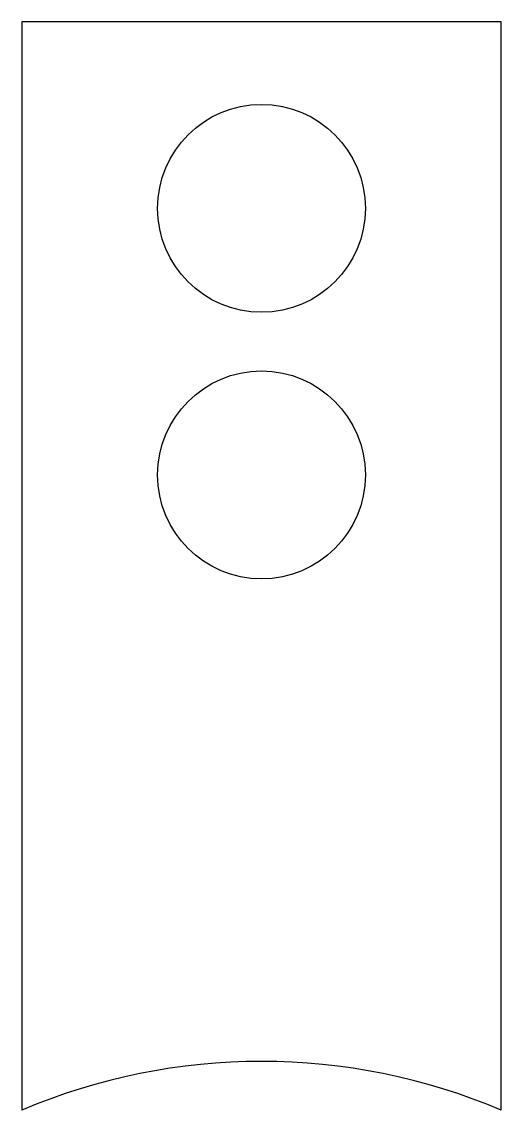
# Model space of a CAD drawing. Header units: millimetres. Extents: x 0 to 18, y 0 to 40.8.
import ezdxf

# ---------------------------------------------------------------- set-up
doc = ezdxf.new("R2010")
doc.units = ezdxf.units.MM

msp = doc.modelspace()

# ---------------------------------------------------------------- linework, layer by layer
for p, q in [((0, 40.834), (0, 0)), ((18, 40.834), (0, 40.834)), ((18, 0), (18, 40.834))]:
    msp.add_line(p, q)
for centre in [(9, 33.834), (9, 23.834)]:
    msp.add_circle(centre, 3.9)
msp.add_arc((9, -21.166), 23, 66.9643, 113.0357)

doc.saveas('drawing.dxf')
